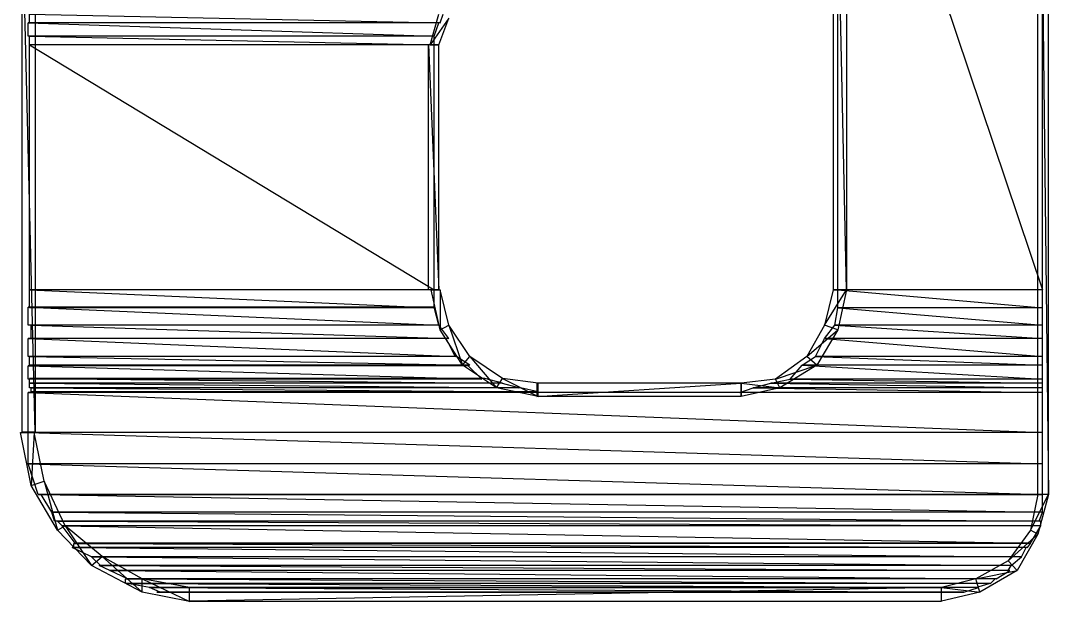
# Model space of a CAD drawing. Header units: millimetres. Extents: x 10 to 831, y 7 to 587.
# Drawn here: x 745.61 to 748.055, y 86.938 to 88.32 of the extents above; entities that cross this region are included whole.
import ezdxf

# ---------------------------------------------------------------- set-up
doc = ezdxf.new("R2010")
doc.units = ezdxf.units.MM
doc.layers.get('0').update_dxf_attribs({"linetype": 'CONTINUOUS'})

msp = doc.modelspace()

# ---------------------------------------------------------------- linework, layer by layer
at = {"color": 0}
for p, q in [((748.03, 89.4676), (748.055, 87.1926)), ((748.03, 89.4676), (748.055, 87.1926)), ((748.03, 89.4676), (748.055, 87.1926)), ((748.03, 89.4676), (748.055, 87.1926)), ((748.03, 87.1926), (748.03, 89.4676)), ((748.055, 87.1926), (748.055, 89.4676)), ((748.055, 87.1926), (748.055, 89.4676)), ((747.575, 87.679), (747.543, 89.1286)), ((747.543, 89.1286), (747.543, 87.679)), ((747.575, 87.679), (747.543, 89.1286)), ((747.575, 87.679), (747.543, 89.1286)), ((747.543, 89.1286), (747.543, 87.679)), ((747.575, 87.679), (747.543, 89.1286)), ((747.554, 89.1286), (748.041, 87.679)), ((747.554, 89.1286), (748.041, 87.679)), ((747.554, 89.1286), (748.041, 87.679)), ((747.554, 89.1286), (748.041, 87.679)), ((747.554, 87.679), (747.554, 89.1286)), ((747.575, 89.1286), (747.575, 87.679)), ((748.041, 87.679), (748.041, 89.1286)), ((748.041, 87.679), (748.041, 89.1286)), ((745.645, 87.3414), (745.613, 88.6425)), ((745.613, 88.6425), (745.613, 87.3414)), ((745.645, 87.3414), (745.613, 88.6425)), ((745.645, 87.3414), (745.613, 88.6425)), ((745.613, 88.6425), (745.613, 87.3414)), ((745.645, 87.3414), (745.613, 88.6425)), ((745.645, 88.6425), (745.645, 87.3414)), ((746.605, 88.3144), (745.628, 88.3144)), ((745.628, 88.3144), (746.594, 88.2826)), ((745.628, 88.3144), (746.594, 88.2826)), ((746.605, 88.3144), (745.628, 88.3144)), ((745.628, 88.3144), (746.594, 88.2826)), ((745.628, 88.3144), (746.594, 88.2826)), ((745.628, 88.2826), (745.628, 88.3144)), ((745.631, 88.3348), (746.608, 88.3144)), ((745.631, 88.3348), (746.608, 88.3144)), ((745.631, 88.3348), (746.608, 88.3144)), ((745.631, 88.3348), (746.608, 88.3144)), ((745.631, 88.3144), (745.631, 88.3348)), ((746.608, 88.3144), (745.631, 88.3144)), ((746.608, 88.3144), (745.631, 88.3144)), ((746.584, 88.2618), (746.605, 88.3348)), ((746.584, 88.2618), (746.605, 88.3348)), ((746.629, 88.3253), (746.584, 88.2618)), ((746.629, 88.3253), (746.584, 88.2618)), ((746.629, 88.3253), (746.584, 88.2618)), ((746.629, 88.3253), (746.584, 88.2618)), ((746.594, 88.2826), (746.605, 88.3144)), ((746.594, 88.2826), (746.605, 88.3144)), ((746.605, 88.2618), (746.629, 88.3253)), ((746.608, 88.3144), (746.615, 88.3348)), ((746.608, 88.3144), (746.615, 88.3348)), ((746.594, 88.2826), (745.628, 88.2826)), ((746.594, 88.2826), (745.628, 88.2826)), ((746.594, 88.2826), (745.631, 88.2826)), ((745.631, 88.2826), (746.594, 88.2618)), ((745.631, 88.2826), (746.594, 88.2618)), ((746.594, 88.2826), (745.631, 88.2826)), ((745.631, 88.2826), (746.594, 88.2618)), ((745.631, 88.2826), (746.594, 88.2618)), ((745.631, 88.2618), (745.631, 88.2826)), ((746.594, 88.2618), (746.594, 88.2826)), ((746.594, 88.2618), (746.594, 88.2826)), ((746.594, 88.2618), (745.631, 88.2618)), ((746.594, 88.2618), (745.631, 88.2618)), ((746.594, 88.2618), (745.631, 88.2618)), ((745.631, 88.2618), (746.594, 87.679)), ((745.631, 88.2618), (746.594, 87.679)), ((746.594, 88.2618), (745.631, 88.2618)), ((745.631, 88.2618), (746.594, 87.679)), ((745.631, 88.2618), (746.594, 87.679)), ((745.631, 87.679), (745.631, 88.2618)), ((746.605, 88.2618), (746.58, 88.2618)), ((746.58, 88.2618), (746.605, 87.679)), ((746.58, 88.2618), (746.605, 87.679)), ((746.605, 88.2618), (746.58, 88.2618)), ((746.58, 88.2618), (746.605, 87.679)), ((746.58, 88.2618), (746.605, 87.679)), ((746.58, 87.679), (746.58, 88.2618)), ((746.584, 88.2618), (746.605, 88.2618)), ((746.584, 88.2618), (746.605, 88.2618)), ((746.594, 87.679), (746.594, 88.2618)), ((746.594, 87.679), (746.594, 88.2618)), ((746.605, 87.679), (746.605, 88.2618)), ((746.605, 87.679), (746.605, 88.2618)), ((746.594, 87.679), (745.631, 87.679)), ((746.594, 87.679), (745.631, 87.679)), ((746.594, 87.679), (745.631, 87.679)), ((745.631, 87.679), (746.594, 87.6364)), ((745.631, 87.679), (746.594, 87.6364)), ((746.594, 87.679), (745.631, 87.679)), ((745.631, 87.679), (746.594, 87.6364)), ((745.631, 87.679), (746.594, 87.6364)), ((745.631, 87.6364), (745.631, 87.679)), ((746.605, 87.679), (746.58, 87.679)), ((746.605, 87.679), (746.58, 87.679)), ((746.587, 87.679), (746.608, 87.679)), ((746.608, 87.5841), (746.587, 87.679)), ((746.587, 87.679), (746.608, 87.679)), ((746.608, 87.5841), (746.587, 87.679)), ((746.594, 87.6364), (746.594, 87.679)), ((746.594, 87.6364), (746.594, 87.679)), ((746.608, 87.679), (746.608, 87.5841)), ((746.608, 87.679), (746.608, 87.5841)), ((746.629, 87.5951), (746.608, 87.679)), ((746.608, 87.679), (746.608, 87.5841)), ((746.608, 87.679), (746.608, 87.5841)), ((746.629, 87.5951), (746.608, 87.679)), ((747.522, 87.5951), (747.575, 87.679)), ((747.522, 87.5951), (747.575, 87.679)), ((747.522, 87.5951), (747.575, 87.679)), ((747.522, 87.5951), (747.575, 87.679)), ((747.543, 87.679), (747.522, 87.5951)), ((747.575, 87.679), (747.543, 87.679)), ((747.575, 87.679), (747.543, 87.679)), ((747.543, 87.679), (747.575, 87.679)), ((747.543, 87.679), (747.575, 87.679)), ((748.041, 87.679), (747.554, 87.679)), ((748.041, 87.679), (747.554, 87.679)), ((748.041, 87.679), (747.554, 87.679)), ((747.554, 87.679), (748.041, 87.6364)), ((747.554, 87.679), (748.041, 87.6364)), ((748.041, 87.679), (747.554, 87.679)), ((747.554, 87.679), (748.041, 87.6364)), ((747.554, 87.679), (748.041, 87.6364)), ((747.554, 87.6364), (747.554, 87.679)), ((747.575, 87.679), (747.554, 87.5841)), ((747.575, 87.679), (747.554, 87.5841)), ((748.041, 87.6364), (748.041, 87.679)), ((748.041, 87.6364), (748.041, 87.679)), ((746.594, 87.6378), (745.628, 87.6378)), ((745.628, 87.6378), (746.605, 87.5951)), ((745.628, 87.6378), (746.605, 87.5951)), ((746.594, 87.6378), (745.628, 87.6378)), ((745.628, 87.6378), (746.605, 87.5951)), ((745.628, 87.6378), (746.605, 87.5951)), ((745.628, 87.5951), (745.628, 87.6378)), ((746.594, 87.6364), (745.631, 87.6364)), ((746.594, 87.6364), (745.631, 87.6364)), ((746.605, 87.5951), (746.594, 87.6378)), ((746.605, 87.5951), (746.594, 87.6378)), ((747.547, 87.5951), (747.554, 87.6364)), ((748.041, 87.6364), (747.554, 87.6364)), ((748.041, 87.6364), (747.554, 87.6364)), ((748.041, 87.6364), (747.554, 87.6364)), ((747.554, 87.6364), (748.041, 87.5951)), ((747.554, 87.6364), (748.041, 87.5951)), ((748.041, 87.6364), (747.554, 87.6364)), ((747.554, 87.6364), (748.041, 87.5951)), ((747.554, 87.6364), (748.041, 87.5951)), ((748.041, 87.5951), (748.041, 87.6364)), ((748.041, 87.5951), (748.041, 87.6364)), ((746.605, 87.5951), (745.628, 87.5951)), ((746.605, 87.5951), (745.628, 87.5951)), ((746.605, 87.5951), (745.635, 87.5951)), ((745.635, 87.5951), (746.629, 87.5633)), ((745.635, 87.5951), (746.629, 87.5633)), ((746.605, 87.5951), (745.635, 87.5951)), ((745.635, 87.5951), (746.629, 87.5633)), ((745.635, 87.5951), (746.629, 87.5633)), ((745.635, 87.5633), (745.635, 87.5951)), ((746.629, 87.5633), (746.605, 87.5951)), ((746.629, 87.5633), (746.605, 87.5951)), ((746.608, 87.5841), (746.629, 87.5951)), ((746.608, 87.5841), (746.629, 87.5951)), ((746.608, 87.5841), (746.629, 87.5951)), ((746.608, 87.5841), (746.629, 87.5951)), ((746.661, 87.4998), (746.608, 87.5841)), ((746.661, 87.4998), (746.608, 87.5841)), ((746.629, 87.5951), (746.661, 87.4998)), ((746.629, 87.5951), (746.661, 87.4998)), ((746.679, 87.5206), (746.629, 87.5951)), ((746.629, 87.5951), (746.661, 87.4998)), ((746.629, 87.5951), (746.661, 87.4998)), ((746.679, 87.5206), (746.629, 87.5951)), ((747.522, 87.5951), (747.48, 87.5206)), ((747.522, 87.5951), (747.48, 87.5206)), ((747.48, 87.5206), (747.554, 87.5841)), ((747.48, 87.5206), (747.554, 87.5841)), ((747.48, 87.5206), (747.554, 87.5841)), ((747.48, 87.5206), (747.554, 87.5841)), ((747.554, 87.5841), (747.504, 87.4998)), ((747.554, 87.5841), (747.504, 87.4998)), ((747.522, 87.5633), (747.547, 87.5951)), ((747.554, 87.5841), (747.522, 87.5951)), ((747.554, 87.5841), (747.522, 87.5951)), ((747.554, 87.5841), (747.522, 87.5951)), ((747.554, 87.5841), (747.522, 87.5951)), ((748.041, 87.5951), (747.547, 87.5951)), ((748.041, 87.5951), (747.547, 87.5951)), ((748.041, 87.5951), (747.547, 87.5951)), ((747.547, 87.5951), (748.041, 87.5633)), ((747.547, 87.5951), (748.041, 87.5633)), ((748.041, 87.5951), (747.547, 87.5951)), ((747.547, 87.5951), (748.041, 87.5633)), ((747.547, 87.5951), (748.041, 87.5633)), ((748.041, 87.5633), (748.041, 87.5951)), ((748.041, 87.5633), (748.041, 87.5951)), ((746.622, 87.5633), (745.628, 87.5633)), ((745.628, 87.5633), (746.644, 87.5206)), ((745.628, 87.5633), (746.644, 87.5206)), ((746.622, 87.5633), (745.628, 87.5633)), ((745.628, 87.5633), (746.644, 87.5206)), ((745.628, 87.5633), (746.644, 87.5206)), ((745.628, 87.5206), (745.628, 87.5633)), ((746.629, 87.5633), (745.635, 87.5633)), ((746.629, 87.5633), (745.635, 87.5633)), ((746.644, 87.5206), (746.622, 87.5633)), ((746.644, 87.5206), (746.622, 87.5633)), ((747.501, 87.5206), (747.522, 87.5633)), ((748.041, 87.5633), (747.522, 87.5633)), ((748.041, 87.5633), (747.522, 87.5633)), ((748.041, 87.5633), (747.522, 87.5633)), ((747.522, 87.5633), (748.041, 87.5206)), ((747.522, 87.5633), (748.041, 87.5206)), ((748.041, 87.5633), (747.522, 87.5633)), ((747.522, 87.5633), (748.041, 87.5206)), ((747.522, 87.5633), (748.041, 87.5206)), ((748.041, 87.5206), (748.041, 87.5633)), ((748.041, 87.5206), (748.041, 87.5633)), ((746.644, 87.5206), (745.628, 87.5206)), ((746.644, 87.5206), (745.628, 87.5206)), ((746.647, 87.5206), (745.631, 87.5206)), ((745.631, 87.5206), (746.679, 87.4998)), ((745.631, 87.5206), (746.679, 87.4998)), ((746.647, 87.5206), (745.631, 87.5206)), ((745.631, 87.5206), (746.679, 87.4998)), ((745.631, 87.5206), (746.679, 87.4998)), ((745.631, 87.4998), (745.631, 87.5206)), ((746.679, 87.4998), (746.647, 87.5206)), ((746.679, 87.4998), (746.647, 87.5206)), ((746.661, 87.4998), (746.679, 87.5206)), ((746.661, 87.4998), (746.679, 87.5206)), ((746.661, 87.4998), (746.679, 87.5206)), ((746.661, 87.4998), (746.679, 87.5206)), ((746.679, 87.5206), (746.742, 87.4462)), ((746.679, 87.5206), (746.742, 87.4462)), ((746.756, 87.4681), (746.679, 87.5206)), ((746.679, 87.5206), (746.742, 87.4462)), ((746.679, 87.5206), (746.742, 87.4462)), ((746.756, 87.4681), (746.679, 87.5206)), ((747.48, 87.5206), (747.406, 87.467)), ((747.48, 87.5206), (747.406, 87.467)), ((747.469, 87.4998), (747.501, 87.5206)), ((747.504, 87.4998), (747.48, 87.5206)), ((747.504, 87.4998), (747.48, 87.5206)), ((747.504, 87.4998), (747.48, 87.5206)), ((747.504, 87.4998), (747.48, 87.5206)), ((748.041, 87.5206), (747.501, 87.5206)), ((748.041, 87.5206), (747.501, 87.5206)), ((748.041, 87.5206), (747.501, 87.5206)), ((747.501, 87.5206), (748.041, 87.4998)), ((747.501, 87.5206), (748.041, 87.4998)), ((748.041, 87.5206), (747.501, 87.5206)), ((747.501, 87.5206), (748.041, 87.4998)), ((747.501, 87.5206), (748.041, 87.4998)), ((748.041, 87.4998), (748.041, 87.5206)), ((748.041, 87.4998), (748.041, 87.5206)), ((746.675, 87.4984), (745.628, 87.4984)), ((745.628, 87.4984), (746.707, 87.467)), ((745.628, 87.4984), (746.707, 87.467)), ((746.675, 87.4984), (745.628, 87.4984)), ((745.628, 87.4984), (746.707, 87.467)), ((745.628, 87.4984), (746.707, 87.467)), ((745.628, 87.467), (745.628, 87.4984)), ((746.679, 87.4998), (745.631, 87.4998)), ((746.679, 87.4998), (745.631, 87.4998)), ((746.742, 87.4462), (746.661, 87.4998)), ((746.742, 87.4462), (746.661, 87.4998)), ((746.707, 87.467), (746.675, 87.4984)), ((746.707, 87.467), (746.675, 87.4984)), ((747.406, 87.467), (747.504, 87.4998)), ((747.406, 87.467), (747.504, 87.4998)), ((747.406, 87.467), (747.504, 87.4998)), ((747.406, 87.467), (747.504, 87.4998)), ((747.504, 87.4998), (747.416, 87.4462)), ((747.504, 87.4998), (747.416, 87.4462)), ((747.441, 87.467), (747.469, 87.4998)), ((748.041, 87.4998), (747.469, 87.4998)), ((748.041, 87.4998), (747.469, 87.4998)), ((748.041, 87.4998), (747.469, 87.4998)), ((747.469, 87.4998), (748.041, 87.467)), ((747.469, 87.4998), (748.041, 87.467)), ((748.041, 87.4998), (747.469, 87.4998)), ((747.469, 87.4998), (748.041, 87.467)), ((747.469, 87.4998), (748.041, 87.467)), ((748.041, 87.467), (748.041, 87.4998)), ((748.041, 87.467), (748.041, 87.4998)), ((746.707, 87.467), (745.628, 87.467)), ((746.707, 87.467), (745.628, 87.467)), ((746.714, 87.4681), (745.631, 87.4681)), ((745.631, 87.4681), (746.756, 87.4571)), ((745.631, 87.4681), (746.756, 87.4571)), ((746.714, 87.4681), (745.631, 87.4681)), ((745.631, 87.4681), (746.756, 87.4571)), ((745.631, 87.4681), (746.756, 87.4571)), ((745.631, 87.4571), (745.631, 87.4681)), ((746.756, 87.4571), (746.714, 87.4681)), ((746.756, 87.4571), (746.714, 87.4681)), ((746.742, 87.4462), (746.756, 87.4681)), ((746.742, 87.4462), (746.756, 87.4681)), ((746.742, 87.4462), (746.756, 87.4681)), ((746.742, 87.4462), (746.756, 87.4681)), ((746.756, 87.4681), (746.841, 87.4254)), ((746.756, 87.4681), (746.841, 87.4254)), ((746.756, 87.4681), (746.841, 87.4254)), ((746.756, 87.4681), (746.841, 87.4254)), ((746.841, 87.4571), (746.756, 87.4681)), ((747.406, 87.467), (747.324, 87.4571)), ((747.406, 87.467), (747.324, 87.4571)), ((747.395, 87.4571), (747.441, 87.467)), ((747.416, 87.4462), (747.406, 87.467)), ((747.416, 87.4462), (747.406, 87.467)), ((747.416, 87.4462), (747.406, 87.467)), ((747.416, 87.4462), (747.406, 87.467)), ((748.041, 87.467), (747.441, 87.467)), ((748.041, 87.467), (747.441, 87.467)), ((748.041, 87.467), (747.441, 87.467)), ((747.441, 87.467), (748.041, 87.4571)), ((747.441, 87.467), (748.041, 87.4571)), ((748.041, 87.467), (747.441, 87.467)), ((747.441, 87.467), (748.041, 87.4571)), ((747.441, 87.467), (748.041, 87.4571)), ((748.041, 87.4571), (748.041, 87.467)), ((748.041, 87.4571), (748.041, 87.467)), ((748.041, 87.4353), (745.628, 87.4353)), ((745.628, 87.4353), (748.041, 87.34)), ((745.628, 87.4353), (748.041, 87.34)), ((748.041, 87.4353), (745.628, 87.4353)), ((745.628, 87.4353), (748.041, 87.34)), ((745.628, 87.4353), (748.041, 87.34)), ((745.628, 87.34), (745.628, 87.4353)), ((746.756, 87.4571), (745.631, 87.4571)), ((746.756, 87.4571), (745.631, 87.4571)), ((746.753, 87.4571), (745.631, 87.4571)), ((745.631, 87.4571), (746.795, 87.4462)), ((745.631, 87.4571), (746.795, 87.4462)), ((746.753, 87.4571), (745.631, 87.4571)), ((745.631, 87.4571), (746.795, 87.4462)), ((745.631, 87.4571), (746.795, 87.4462)), ((745.631, 87.4462), (745.631, 87.4571)), ((746.795, 87.4462), (745.631, 87.4462)), ((746.795, 87.4462), (745.631, 87.4462)), ((746.799, 87.4462), (745.635, 87.4462)), ((745.635, 87.4462), (746.841, 87.4367)), ((745.635, 87.4462), (746.841, 87.4367)), ((746.799, 87.4462), (745.635, 87.4462)), ((745.635, 87.4462), (746.841, 87.4367)), ((745.635, 87.4462), (746.841, 87.4367)), ((745.635, 87.4367), (745.635, 87.4462)), ((746.841, 87.4367), (745.635, 87.4367)), ((746.841, 87.4367), (745.635, 87.4367)), ((746.841, 87.4254), (746.742, 87.4462)), ((746.841, 87.4254), (746.742, 87.4462)), ((746.795, 87.4462), (746.753, 87.4571)), ((746.795, 87.4462), (746.753, 87.4571)), ((746.841, 87.4367), (746.799, 87.4462)), ((746.841, 87.4367), (746.799, 87.4462)), ((746.838, 87.4571), (746.838, 87.4254)), ((746.838, 87.4254), (747.324, 87.4571)), ((747.324, 87.4571), (746.838, 87.4571)), ((746.838, 87.4254), (747.324, 87.4571)), ((746.838, 87.4571), (746.838, 87.4254)), ((746.838, 87.4254), (747.324, 87.4571)), ((747.324, 87.4571), (746.838, 87.4571)), ((746.838, 87.4254), (747.324, 87.4571)), ((746.841, 87.4254), (746.841, 87.4571)), ((746.841, 87.4254), (746.841, 87.4571)), ((747.321, 87.4353), (747.353, 87.4462)), ((748.041, 87.4353), (747.321, 87.4353)), ((748.041, 87.4353), (747.321, 87.4353)), ((747.324, 87.4571), (747.324, 87.4254)), ((747.324, 87.4571), (747.324, 87.4254)), ((747.324, 87.4254), (747.324, 87.4571)), ((747.324, 87.4571), (747.416, 87.4462)), ((747.324, 87.4571), (747.416, 87.4462)), ((747.324, 87.4254), (747.324, 87.4571)), ((747.324, 87.4571), (747.416, 87.4462)), ((747.324, 87.4571), (747.416, 87.4462)), ((747.416, 87.4462), (747.324, 87.4254)), ((747.416, 87.4462), (747.324, 87.4254)), ((747.353, 87.4462), (747.395, 87.4571)), ((748.041, 87.4462), (747.353, 87.4462)), ((748.041, 87.4462), (747.353, 87.4462)), ((748.041, 87.4462), (747.353, 87.4462)), ((747.353, 87.4462), (748.041, 87.4353)), ((747.353, 87.4462), (748.041, 87.4353)), ((748.041, 87.4462), (747.353, 87.4462)), ((747.353, 87.4462), (748.041, 87.4353)), ((747.353, 87.4462), (748.041, 87.4353)), ((748.041, 87.4571), (747.395, 87.4571)), ((748.041, 87.4571), (747.395, 87.4571)), ((748.041, 87.4571), (747.395, 87.4571)), ((747.395, 87.4571), (748.041, 87.4462)), ((747.395, 87.4571), (748.041, 87.4462)), ((748.041, 87.4571), (747.395, 87.4571)), ((747.395, 87.4571), (748.041, 87.4462)), ((747.395, 87.4571), (748.041, 87.4462)), ((748.041, 87.4462), (748.041, 87.4571)), ((748.041, 87.4462), (748.041, 87.4571)), ((748.041, 87.4353), (748.041, 87.4462)), ((748.041, 87.4353), (748.041, 87.4462)), ((748.041, 87.34), (748.041, 87.4353)), ((748.041, 87.34), (748.041, 87.4353)), ((747.324, 87.4254), (746.838, 87.4254)), ((745.61, 87.34), (745.642, 87.34)), ((745.635, 87.2134), (745.61, 87.34)), ((745.61, 87.34), (745.642, 87.34)), ((745.635, 87.2134), (745.61, 87.34)), ((745.613, 87.3414), (745.645, 87.3414)), ((745.613, 87.3414), (745.645, 87.3414)), ((748.041, 87.34), (745.628, 87.34)), ((748.041, 87.34), (745.628, 87.34)), ((748.041, 87.34), (745.628, 87.34)), ((745.628, 87.34), (748.041, 87.2656)), ((745.628, 87.34), (748.041, 87.2656)), ((748.041, 87.34), (745.628, 87.34)), ((745.628, 87.34), (748.041, 87.2656)), ((745.628, 87.34), (748.041, 87.2656)), ((745.628, 87.2656), (745.628, 87.34)), ((745.642, 87.34), (745.635, 87.2134)), ((745.642, 87.34), (745.635, 87.2134)), ((745.642, 87.34), (745.635, 87.2134)), ((745.642, 87.34), (745.635, 87.2134)), ((745.666, 87.2243), (745.642, 87.34)), ((745.666, 87.2243), (745.642, 87.34)), ((748.041, 87.2656), (748.041, 87.34)), ((748.041, 87.2656), (748.041, 87.34)), ((748.041, 87.2656), (745.628, 87.2656)), ((748.041, 87.2656), (745.628, 87.2656)), ((748.041, 87.2656), (745.628, 87.2656)), ((745.628, 87.2656), (748.041, 87.1926)), ((745.628, 87.2656), (748.041, 87.1926)), ((745.652, 87.1926), (745.628, 87.2656)), ((748.041, 87.2656), (745.628, 87.2656)), ((745.628, 87.2656), (748.041, 87.1926)), ((745.628, 87.2656), (748.041, 87.1926)), ((745.652, 87.1926), (745.628, 87.2656)), ((748.041, 87.1926), (748.041, 87.2656)), ((748.041, 87.1926), (748.041, 87.2656)), ((745.635, 87.2134), (745.666, 87.2243)), ((745.635, 87.2134), (745.666, 87.2243)), ((745.635, 87.2134), (745.666, 87.2243)), ((745.635, 87.2134), (745.666, 87.2243)), ((745.698, 87.1072), (745.635, 87.2134)), ((745.698, 87.1072), (745.635, 87.2134)), ((745.666, 87.2243), (745.698, 87.1072)), ((745.666, 87.2243), (745.698, 87.1072)), ((745.716, 87.1181), (745.666, 87.2243)), ((745.666, 87.2243), (745.698, 87.1072)), ((745.666, 87.2243), (745.698, 87.1072)), ((745.716, 87.1181), (745.666, 87.2243)), ((748.041, 87.1926), (745.652, 87.1926)), ((748.041, 87.1926), (745.652, 87.1926)), ((745.652, 87.1926), (745.659, 87.1926)), ((748.041, 87.1926), (745.652, 87.1926)), ((748.041, 87.1926), (745.652, 87.1926)), ((745.652, 87.1926), (745.659, 87.1926)), ((745.652, 87.1926), (748.041, 87.1926)), ((745.652, 87.1926), (748.041, 87.1926)), ((748.041, 87.1926), (745.652, 87.1926)), ((745.659, 87.1926), (748.041, 87.1926)), ((748.041, 87.1926), (745.659, 87.1926)), ((745.659, 87.1926), (748.041, 87.1499)), ((745.659, 87.1926), (748.041, 87.1499)), ((748.041, 87.1926), (745.659, 87.1926)), ((745.659, 87.1926), (748.041, 87.1499)), ((745.659, 87.1926), (748.041, 87.1499)), ((745.684, 87.1499), (745.659, 87.1926)), ((748.012, 87.1072), (748.055, 87.1926)), ((748.012, 87.1072), (748.055, 87.1926)), ((748.012, 87.1072), (748.055, 87.1926)), ((748.012, 87.1072), (748.055, 87.1926)), ((748.03, 87.1926), (748.012, 87.1072)), ((748.055, 87.1926), (748.03, 87.1926)), ((748.055, 87.1926), (748.03, 87.1926)), ((748.055, 87.1926), (748.03, 87.0977)), ((748.055, 87.1926), (748.03, 87.1926)), ((748.055, 87.1926), (748.03, 87.0977)), ((748.055, 87.1926), (748.03, 87.1926)), ((748.041, 87.1926), (748.041, 87.1926)), ((748.041, 87.1926), (748.041, 87.1926)), ((748.041, 87.1499), (748.041, 87.1926)), ((748.041, 87.1499), (748.041, 87.1926)), ((748.041, 87.1499), (745.684, 87.1499)), ((748.041, 87.1499), (745.684, 87.1499)), ((748.041, 87.1499), (745.684, 87.1499)), ((745.684, 87.1499), (748.033, 87.1291)), ((745.684, 87.1499), (748.033, 87.1291)), ((748.041, 87.1499), (745.684, 87.1499)), ((745.684, 87.1499), (748.033, 87.1291)), ((745.684, 87.1499), (748.033, 87.1291)), ((745.691, 87.1291), (745.684, 87.1499)), ((748.033, 87.1291), (748.041, 87.1499)), ((748.033, 87.1291), (748.041, 87.1499)), ((748.033, 87.1291), (745.691, 87.1291)), ((748.033, 87.1291), (745.691, 87.1291)), ((748.037, 87.1291), (745.698, 87.1291)), ((745.698, 87.1291), (748.037, 87.1181)), ((745.698, 87.1291), (748.037, 87.1181)), ((748.037, 87.1291), (745.698, 87.1291)), ((745.698, 87.1291), (748.037, 87.1181)), ((745.698, 87.1291), (748.037, 87.1181)), ((745.709, 87.1181), (745.698, 87.1291)), ((745.698, 87.1072), (745.716, 87.1181)), ((745.698, 87.1072), (745.716, 87.1181)), ((745.698, 87.1072), (745.716, 87.1181)), ((745.698, 87.1072), (745.716, 87.1181)), ((748.037, 87.1181), (745.709, 87.1181)), ((748.037, 87.1181), (745.709, 87.1181)), ((748.037, 87.1181), (745.709, 87.1181)), ((745.709, 87.1181), (748.012, 87.0768)), ((745.709, 87.1181), (748.012, 87.0768)), ((748.037, 87.1181), (745.709, 87.1181)), ((745.709, 87.1181), (748.012, 87.0768)), ((745.709, 87.1181), (748.012, 87.0768)), ((745.74, 87.0768), (745.709, 87.1181)), ((745.716, 87.1181), (745.779, 87.0232)), ((745.716, 87.1181), (745.779, 87.0232)), ((745.804, 87.0451), (745.716, 87.1181)), ((745.716, 87.1181), (745.779, 87.0232)), ((745.716, 87.1181), (745.779, 87.0232)), ((745.804, 87.0451), (745.716, 87.1181)), ((748.012, 87.0768), (748.037, 87.1181)), ((748.012, 87.0768), (748.037, 87.1181)), ((748.037, 87.1181), (748.037, 87.1291)), ((748.037, 87.1181), (748.037, 87.1291)), ((745.779, 87.0232), (745.698, 87.1072)), ((745.779, 87.0232), (745.698, 87.1072)), ((748.012, 87.1072), (747.959, 87.0342)), ((748.012, 87.1072), (747.959, 87.0342)), ((747.959, 87.0342), (748.03, 87.0977)), ((747.959, 87.0342), (748.03, 87.0977)), ((747.959, 87.0342), (748.03, 87.0977)), ((747.959, 87.0342), (748.03, 87.0977)), ((748.03, 87.0977), (747.981, 87.0119)), ((748.03, 87.0977), (747.981, 87.0119)), ((748.03, 87.0977), (748.012, 87.1072)), ((748.03, 87.0977), (748.012, 87.1072)), ((748.03, 87.0977), (748.012, 87.1072)), ((748.03, 87.0977), (748.012, 87.1072)), ((748.012, 87.0754), (745.737, 87.0754)), ((745.737, 87.0754), (748.005, 87.0659)), ((745.737, 87.0754), (748.005, 87.0659)), ((748.012, 87.0754), (745.737, 87.0754)), ((745.737, 87.0754), (748.005, 87.0659)), ((745.737, 87.0754), (748.005, 87.0659)), ((745.737, 87.0659), (745.737, 87.0754)), ((748.012, 87.0768), (745.74, 87.0768)), ((748.012, 87.0768), (745.74, 87.0768)), ((748.005, 87.0659), (748.012, 87.0754)), ((748.005, 87.0659), (748.012, 87.0754)), ((748.002, 87.0659), (745.733, 87.0659)), ((745.733, 87.0659), (747.991, 87.0437)), ((745.733, 87.0659), (747.991, 87.0437)), ((748.002, 87.0659), (745.733, 87.0659)), ((745.733, 87.0659), (747.991, 87.0437)), ((745.733, 87.0659), (747.991, 87.0437)), ((745.779, 87.0437), (745.733, 87.0659)), ((748.005, 87.0659), (745.737, 87.0659)), ((748.005, 87.0659), (745.737, 87.0659)), ((745.779, 87.0232), (745.804, 87.0451)), ((745.779, 87.0232), (745.804, 87.0451)), ((745.779, 87.0232), (745.804, 87.0451)), ((745.779, 87.0232), (745.804, 87.0451)), ((747.991, 87.0437), (745.779, 87.0437)), ((747.991, 87.0437), (745.779, 87.0437)), ((747.991, 87.0437), (745.779, 87.0437)), ((745.779, 87.0437), (747.966, 87.0232)), ((745.779, 87.0437), (747.966, 87.0232)), ((747.991, 87.0437), (745.779, 87.0437)), ((745.779, 87.0437), (747.966, 87.0232)), ((745.779, 87.0437), (747.966, 87.0232)), ((745.8, 87.0232), (745.779, 87.0437)), ((745.804, 87.0451), (745.899, 86.9597)), ((745.804, 87.0451), (745.899, 86.9597)), ((745.899, 86.9915), (745.804, 87.0451)), ((745.804, 87.0451), (745.899, 86.9597)), ((745.804, 87.0451), (745.899, 86.9597)), ((745.899, 86.9915), (745.804, 87.0451)), ((747.966, 87.0232), (747.991, 87.0437)), ((747.966, 87.0232), (747.991, 87.0437)), ((747.991, 87.0437), (748.002, 87.0659)), ((747.991, 87.0437), (748.002, 87.0659)), ((745.899, 86.9597), (745.779, 87.0232)), ((745.899, 86.9597), (745.779, 87.0232)), ((747.966, 87.0232), (745.797, 87.0232)), ((745.797, 87.0232), (747.959, 87.0119)), ((745.797, 87.0232), (747.959, 87.0119)), ((747.966, 87.0232), (745.797, 87.0232)), ((745.797, 87.0232), (747.959, 87.0119)), ((745.797, 87.0232), (747.959, 87.0119)), ((745.822, 87.0119), (745.797, 87.0232)), ((747.966, 87.0232), (745.8, 87.0232)), ((747.966, 87.0232), (745.8, 87.0232)), ((747.959, 87.0342), (747.882, 86.9915)), ((747.959, 87.0342), (747.882, 86.9915)), ((747.981, 87.0119), (747.959, 87.0342)), ((747.981, 87.0119), (747.959, 87.0342)), ((747.981, 87.0119), (747.959, 87.0342)), ((747.981, 87.0119), (747.959, 87.0342)), ((747.959, 87.0119), (747.966, 87.0232)), ((747.959, 87.0119), (747.966, 87.0232)), ((747.959, 87.0119), (745.822, 87.0119)), ((747.959, 87.0119), (745.822, 87.0119)), ((747.963, 87.0119), (745.822, 87.0119)), ((745.822, 87.0119), (747.931, 86.9915)), ((745.822, 87.0119), (747.931, 86.9915)), ((747.963, 87.0119), (745.822, 87.0119)), ((745.822, 87.0119), (747.931, 86.9915)), ((745.822, 87.0119), (747.931, 86.9915)), ((745.864, 86.9915), (745.822, 87.0119)), ((747.882, 86.9915), (747.981, 87.0119)), ((747.882, 86.9915), (747.981, 87.0119)), ((747.882, 86.9915), (747.981, 87.0119)), ((747.882, 86.9915), (747.981, 87.0119)), ((747.981, 87.0119), (747.892, 86.9597)), ((747.981, 87.0119), (747.892, 86.9597)), ((747.931, 86.9915), (747.963, 87.0119)), ((747.931, 86.9915), (747.963, 87.0119)), ((747.928, 86.9915), (745.86, 86.9915)), ((745.86, 86.9915), (747.917, 86.9805)), ((745.86, 86.9915), (747.917, 86.9805)), ((747.928, 86.9915), (745.86, 86.9915)), ((745.86, 86.9915), (747.917, 86.9805)), ((745.86, 86.9915), (747.917, 86.9805)), ((745.86, 86.9805), (745.86, 86.9915)), ((747.917, 86.9805), (745.86, 86.9805)), ((747.917, 86.9805), (745.86, 86.9805)), ((747.931, 86.9915), (745.864, 86.9915)), ((747.931, 86.9915), (745.864, 86.9915)), ((747.914, 86.9805), (745.864, 86.9805)), ((745.864, 86.9805), (747.882, 86.9707)), ((745.864, 86.9805), (747.882, 86.9707)), ((747.914, 86.9805), (745.864, 86.9805)), ((745.864, 86.9805), (747.882, 86.9707)), ((745.864, 86.9805), (747.882, 86.9707)), ((745.917, 86.9707), (745.864, 86.9805)), ((745.899, 86.9597), (745.899, 86.9915)), ((745.899, 86.9597), (745.899, 86.9915)), ((745.899, 86.9915), (746.012, 86.9379)), ((745.899, 86.9915), (746.012, 86.9379)), ((745.899, 86.9597), (745.899, 86.9915)), ((745.899, 86.9597), (745.899, 86.9915)), ((745.899, 86.9915), (746.012, 86.9379)), ((745.899, 86.9915), (746.012, 86.9379)), ((746.012, 86.9707), (745.899, 86.9915)), ((747.882, 86.9707), (745.917, 86.9707)), ((747.882, 86.9707), (745.917, 86.9707)), ((747.889, 86.9707), (745.917, 86.9707)), ((745.917, 86.9707), (747.854, 86.9597)), ((745.917, 86.9707), (747.854, 86.9597)), ((747.889, 86.9707), (745.917, 86.9707)), ((745.917, 86.9707), (747.854, 86.9597)), ((745.917, 86.9707), (747.854, 86.9597)), ((745.942, 86.9597), (745.917, 86.9707)), ((747.801, 86.9707), (746.012, 86.9389)), ((747.801, 86.9707), (746.012, 86.9389)), ((746.012, 86.9389), (746.012, 86.9707)), ((747.801, 86.9707), (746.012, 86.9389)), ((747.801, 86.9707), (746.012, 86.9389)), ((746.012, 86.9389), (746.012, 86.9707)), ((746.012, 86.9707), (747.801, 86.9707)), ((746.012, 86.9379), (746.012, 86.9707)), ((746.012, 86.9379), (746.012, 86.9707)), ((747.882, 86.9915), (747.801, 86.9707)), ((747.882, 86.9915), (747.801, 86.9707)), ((747.801, 86.9389), (747.801, 86.9707)), ((747.801, 86.9707), (747.892, 86.9597)), ((747.801, 86.9707), (747.892, 86.9597)), ((747.801, 86.9389), (747.801, 86.9707)), ((747.801, 86.9707), (747.892, 86.9597)), ((747.801, 86.9707), (747.892, 86.9597)), ((747.801, 86.9389), (747.801, 86.9707)), ((747.801, 86.9389), (747.801, 86.9707)), ((747.854, 86.9597), (747.889, 86.9707)), ((747.854, 86.9597), (747.889, 86.9707)), ((747.892, 86.9597), (747.882, 86.9915)), ((747.892, 86.9597), (747.882, 86.9915)), ((747.892, 86.9597), (747.882, 86.9915)), ((747.892, 86.9597), (747.882, 86.9915)), ((747.882, 86.9707), (747.914, 86.9805)), ((747.882, 86.9707), (747.914, 86.9805)), ((747.917, 86.9805), (747.928, 86.9915)), ((747.917, 86.9805), (747.928, 86.9915)), ((746.012, 86.9379), (745.899, 86.9597)), ((746.012, 86.9379), (745.899, 86.9597)), ((747.854, 86.9597), (745.934, 86.9597)), ((745.934, 86.9597), (747.843, 86.9597)), ((745.934, 86.9597), (747.843, 86.9597)), ((747.854, 86.9597), (745.934, 86.9597)), ((745.934, 86.9597), (747.843, 86.9597)), ((745.934, 86.9597), (747.843, 86.9597)), ((745.98, 86.9597), (745.934, 86.9597)), ((747.854, 86.9597), (745.942, 86.9597)), ((747.854, 86.9597), (745.942, 86.9597)), ((747.84, 86.9597), (745.977, 86.9597)), ((745.977, 86.9597), (747.801, 86.9597)), ((745.977, 86.9597), (747.801, 86.9597)), ((747.84, 86.9597), (745.977, 86.9597)), ((745.977, 86.9597), (747.801, 86.9597)), ((745.977, 86.9597), (747.801, 86.9597)), ((746.012, 86.9597), (745.977, 86.9597)), ((747.843, 86.9597), (745.98, 86.9597)), ((747.843, 86.9597), (745.98, 86.9597)), ((747.801, 86.9597), (746.012, 86.9597)), ((747.801, 86.9597), (746.012, 86.9597)), ((747.801, 86.9597), (747.84, 86.9597)), ((747.801, 86.9597), (747.84, 86.9597)), ((747.892, 86.9597), (747.801, 86.9389)), ((747.892, 86.9597), (747.801, 86.9389)), ((747.843, 86.9597), (747.854, 86.9597)), ((747.843, 86.9597), (747.854, 86.9597)), ((746.012, 86.9389), (747.801, 86.9389)), ((746.012, 86.9389), (747.801, 86.9389))]:
    msp.add_line(p, q, dxfattribs=at)

doc.saveas('drawing.dxf')
